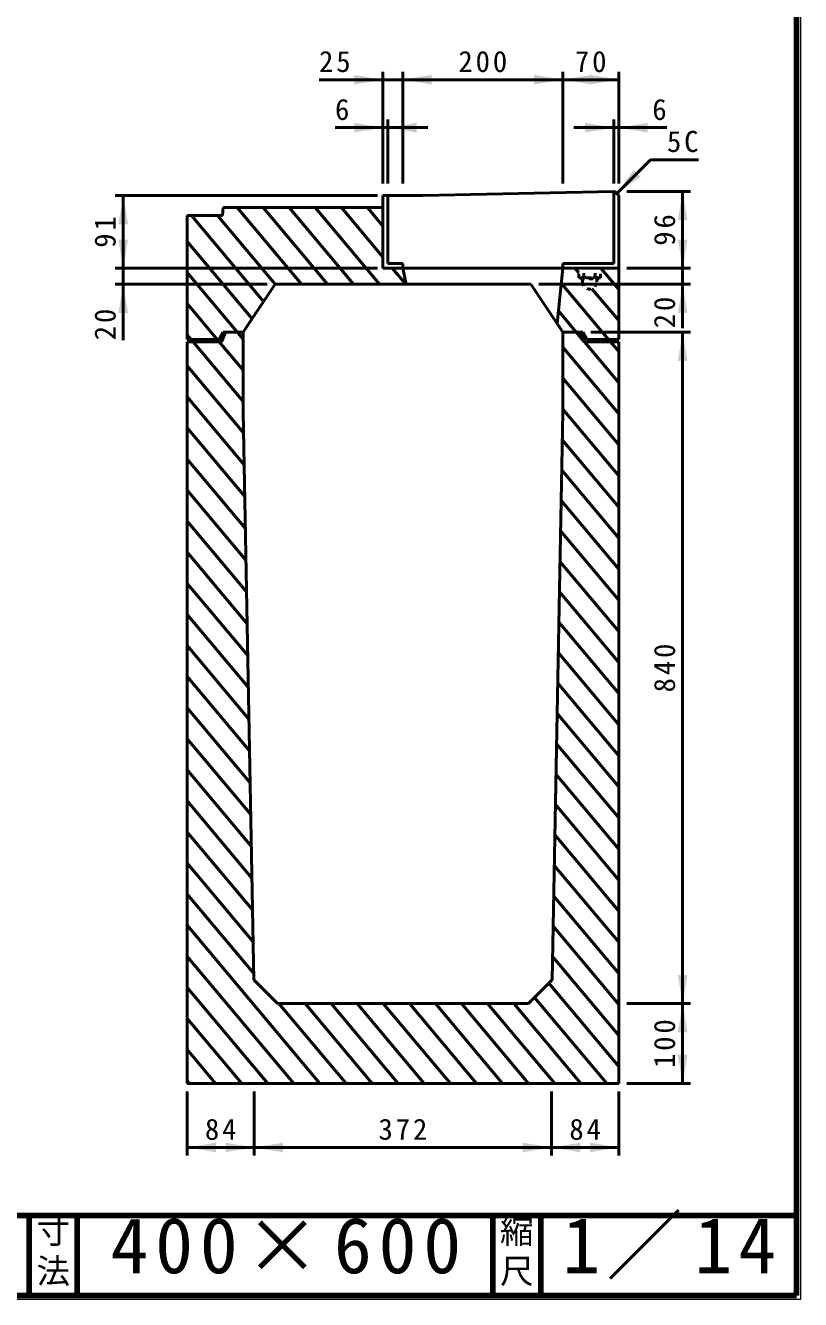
# Model space of a CAD drawing. Units: millimetres, scale not verified. Extents: x 100 to 4105, y 100 to 2870.
# Drawn here: x 3135 to 4105, y 100 to 1694 of the extents above; entities that cross this region are included whole.
import ezdxf
from ezdxf.enums import TextEntityAlignment as Align

# ---------------------------------------------------------------- set-up
doc = ezdxf.new("R2010")
doc.units = ezdxf.units.MM
doc.header["$LTSCALE"] = 5
doc.linetypes.add('USER2', pattern=[2.2, 1, -1.2])
doc.layers.add('V-nasSTD', color=7, linetype='Continuous', lineweight=35)
doc.styles.add('ＭＳ ゴシック', font='')
doc.styles.get('ＭＳ ゴシック').set_extended_font_data('MS Gothic')

msp = doc.modelspace()

# ---------------------------------------------------------------- hatches: boundary and pattern name
at = {"layer": 'V-nasSTD'}
for points in [[(3546.529, 1620.244), (3582.529, 1626.244), (3546.529, 1632.244)], [(3643.529, 1620.244), (3607.529, 1626.244), (3643.529, 1632.244)], [(3771.529, 1632.244), (3807.529, 1626.244), (3771.529, 1620.244)], [(3843.529, 1620.244), (3807.529, 1626.244), (3843.529, 1632.244)], [(3841.529, 1632.244), (3877.529, 1626.244), (3841.529, 1620.244)], [(3546.529, 1560.244), (3582.529, 1566.244), (3546.529, 1572.244)], [(3624.529, 1560.244), (3588.529, 1566.244), (3624.529, 1572.244)], [(3835.529, 1572.244), (3871.529, 1566.244), (3835.529, 1560.244)], [(3913.529, 1560.244), (3877.529, 1566.244), (3913.529, 1572.244)], [(3896.242, 1513.443), (3875.029, 1483.744), (3904.728, 1504.958)], [(3963.529, 1450.244), (3957.529, 1486.244), (3951.529, 1450.244)], [(3251.529, 1445.244), (3257.529, 1481.244), (3263.529, 1445.244)], [(3263.529, 1426.244), (3257.529, 1390.244), (3251.529, 1426.244)], [(3951.529, 1426.244), (3957.529, 1390.244), (3963.529, 1426.244)], [(3263.529, 1334.244), (3257.529, 1370.244), (3251.529, 1334.244)], [(3963.529, 1334.244), (3957.529, 1370.244), (3951.529, 1334.244)], [(3951.529, 1274.244), (3957.529, 1310.244), (3963.529, 1274.244)], [(3963.529, 506.244), (3957.529, 470.244), (3951.529, 506.244)], [(3951.529, 434.244), (3957.529, 470.244), (3963.529, 434.244)], [(3963.529, 406.244), (3957.529, 370.244), (3951.529, 406.244)], [(3373.529, 296.244), (3337.529, 290.244), (3373.529, 284.244)], [(3385.529, 284.244), (3421.529, 290.244), (3385.529, 296.244)], [(3457.529, 296.244), (3421.529, 290.244), (3457.529, 284.244)], [(3757.529, 284.244), (3793.529, 290.244), (3757.529, 296.244)], [(3829.529, 296.244), (3793.529, 290.244), (3829.529, 284.244)], [(3841.529, 284.244), (3877.529, 290.244), (3841.529, 296.244)]]:
    msp.add_hatch(color=256, dxfattribs=at).paths.add_polyline_path(points)

# ---------------------------------------------------------------- linework, layer by layer
at = {"layer": 'V-nasSTD', "lineweight": 100}
for p, q in [((4100, 105), (4100, 2865)), ((105, 205), (4100, 205)), ((3140, 205), (3140, 105)), ((3200, 205), (3200, 105)), ((3720, 205), (3720, 105)), ((3780, 205), (3780, 105)), ((105, 105), (4100, 105))]:
    msp.add_line(p, q, dxfattribs=at)
at = {"layer": 'V-nasSTD', "lineweight": 50}
for p, q in [((3502.529, 1626.244), (3582.529, 1626.244)), ((3582.529, 1496.244), (3582.529, 1636.244)), ((3607.529, 1626.244), (3582.529, 1626.244)), ((3607.529, 1496.244), (3607.529, 1636.244)), ((3807.529, 1626.244), (3607.529, 1626.244)), ((3807.529, 1496.244), (3807.529, 1636.244)), ((3877.529, 1626.244), (3807.529, 1626.244)), ((3877.529, 1496.244), (3877.529, 1636.244)), ((3522.529, 1566.244), (3582.529, 1566.244)), ((3582.529, 1566.244), (3588.529, 1566.244)), ((3588.529, 1496.244), (3588.529, 1576.244)), ((3638.529, 1566.244), (3588.529, 1566.244)), ((3821.529, 1566.244), (3871.529, 1566.244)), ((3871.529, 1496.244), (3871.529, 1576.244)), ((3871.529, 1566.244), (3877.529, 1566.244)), ((3937.529, 1566.244), (3877.529, 1566.244)), ((3917.456, 1526.171), (3875.029, 1483.744)), ((3917.456, 1526.171), (3977.456, 1526.171)), ((3632.529, 1481.244), (3871.529, 1486.244)), ((3871.529, 1486.244), (3871.529, 1396.244)), ((3871.529, 1486.244), (3872.529, 1486.244)), ((3872.529, 1486.244), (3877.529, 1481.244)), ((3887.529, 1486.244), (3967.529, 1486.244)), ((3957.529, 1390.244), (3957.529, 1486.244)), ((3575.529, 1481.244), (3247.529, 1481.244)), ((3257.529, 1390.244), (3257.529, 1481.244)), ((3582.529, 1481.244), (3632.529, 1481.244)), ((3582.529, 1481.244), (3582.529, 1390.244)), ((3588.529, 1481.244), (3588.529, 1396.244)), ((3877.529, 1390.244), (3877.529, 1481.244)), ((3877.529, 1481.244), (3877.529, 1390.244)), ((3337.529, 1456.244), (3381.529, 1456.244)), ((3337.529, 1301.244), (3337.529, 1456.244)), ((3433.212, 1348.769), (3343.029, 1456.244)), ((3375.664, 1456.244), (3447.827, 1370.244)), ((3382.529, 1466.244), (3381.529, 1456.244)), ((3582.529, 1466.244), (3382.529, 1466.244)), ((3480.462, 1370.244), (3399.909, 1466.244)), ((3432.544, 1466.244), (3513.097, 1370.244)), ((3545.733, 1370.244), (3465.179, 1466.244)), ((3497.814, 1466.244), (3578.368, 1370.244)), ((3582.529, 1404.178), (3530.449, 1466.244)), ((3563.085, 1466.244), (3582.529, 1443.071)), ((3582.529, 1390.244), (3582.529, 1466.244)), ((3582.529, 1390.244), (3582.529, 1466.244)), ((3418.763, 1327.095), (3337.529, 1423.906)), ((3575.529, 1390.244), (3247.529, 1390.244)), ((3257.529, 1370.244), (3257.529, 1390.244)), ((3582.529, 1390.244), (3607.529, 1390.244)), ((3588.529, 1396.244), (3607.529, 1396.244)), ((3611.003, 1370.244), (3594.221, 1390.244)), ((3607.529, 1396.244), (3607.529, 1390.244)), ((3807.529, 1390.244), (3607.529, 1390.244)), ((3607.529, 1390.244), (3611.429, 1370.244)), ((3807.529, 1390.244), (3800.359, 1321)), ((3871.529, 1396.244), (3807.529, 1396.244)), ((3807.529, 1396.244), (3807.529, 1390.244)), ((3877.529, 1390.244), (3807.529, 1390.244)), ((3877.529, 1390.244), (3807.529, 1390.244)), ((3877.529, 1390.244), (3807.529, 1390.244)), ((3822.667, 1390.244), (3827.529, 1384.45)), ((3877.529, 1363.756), (3855.302, 1390.244)), ((3877.529, 1301.244), (3877.529, 1390.244)), ((3877.529, 1310.244), (3877.529, 1390.244)), ((3877.529, 1310.244), (3877.529, 1390.244)), ((3877.529, 1310.244), (3877.529, 1390.244)), ((3887.529, 1390.244), (3967.529, 1390.244)), ((3957.529, 1370.244), (3957.529, 1390.244)), ((3407.682, 1301.408), (3337.529, 1385.013)), ((3864.712, 1301.244), (3805.607, 1371.683)), ((3437.529, 1370.244), (3247.529, 1370.244)), ((3257.529, 1300.244), (3257.529, 1370.244)), ((3447.529, 1370.244), (3407.529, 1310.244)), ((3447.529, 1370.244), (3414.7, 1321)), ((3447.529, 1370.244), (3767.529, 1370.244)), ((3767.529, 1370.244), (3807.529, 1310.244)), ((3777.529, 1370.244), (3967.529, 1370.244)), ((3877.529, 1324.862), (3844.047, 1364.765)), ((3957.529, 1315.244), (3957.529, 1370.244)), ((3375.184, 1301.244), (3337.529, 1346.12)), ((3834.465, 1298.398), (3802.022, 1337.062)), ((3342.549, 1301.244), (3337.529, 1307.227)), ((3377.529, 1301.244), (3382.529, 1310.244)), ((3377.529, 1301.244), (3382.529, 1310.244)), ((3377.529, 1301.244), (3382.529, 1310.244)), ((3377.529, 1301.244), (3382.529, 1310.244)), ((3377.529, 1301.244), (3382.529, 1310.244)), ((3385.529, 1310.244), (3380.529, 1298.244)), ((3385.529, 1310.244), (3380.529, 1298.244)), ((3385.529, 1310.244), (3380.529, 1298.244)), ((3385.529, 1310.244), (3380.529, 1298.244)), ((3385.529, 1310.244), (3380.529, 1298.244)), ((3382.529, 1310.244), (3407.529, 1310.244)), ((3382.529, 1310.244), (3385.529, 1310.244)), ((3382.529, 1310.244), (3385.529, 1310.244)), ((3382.529, 1310.244), (3385.529, 1310.244)), ((3382.529, 1310.244), (3385.529, 1310.244)), ((3407.529, 1310.244), (3385.529, 1310.244)), ((3407.529, 1310.244), (3414.7, 1321)), ((3407.529, 1310.244), (3414.7, 1321)), ((3407.529, 1310.244), (3414.7, 1321)), ((3407.529, 1310.244), (3414.7, 1321)), ((3407.529, 1210.244), (3407.529, 1310.244)), ((3800.359, 1321), (3807.529, 1310.244)), ((3832.529, 1310.244), (3807.529, 1310.244)), ((3807.529, 1310.244), (3829.529, 1310.244)), ((3807.529, 1210.244), (3807.529, 1310.244)), ((3829.529, 1310.244), (3834.529, 1298.244)), ((3834.529, 1298.244), (3829.529, 1310.244)), ((3829.529, 1310.244), (3832.529, 1310.244)), ((3834.529, 1298.244), (3829.529, 1310.244)), ((3829.529, 1310.244), (3832.529, 1310.244)), ((3834.529, 1298.244), (3829.529, 1310.244)), ((3829.529, 1310.244), (3832.529, 1310.244)), ((3834.529, 1298.244), (3829.529, 1310.244)), ((3829.529, 1310.244), (3832.529, 1310.244)), ((3837.529, 1301.244), (3832.529, 1310.244)), ((3832.529, 1310.244), (3837.529, 1301.244)), ((3832.529, 1310.244), (3837.529, 1301.244)), ((3832.529, 1310.244), (3837.529, 1301.244)), ((3832.529, 1310.244), (3837.529, 1301.244)), ((3842.529, 1310.244), (3967.529, 1310.244)), ((3877.529, 1301.244), (3877.529, 1310.244)), ((3877.529, 1301.244), (3877.529, 1310.244)), ((3877.529, 1301.244), (3877.529, 1310.244)), ((3957.529, 470.244), (3957.529, 1310.244)), ((3337.529, 1301.244), (3377.529, 1301.244)), ((3337.529, 1301.244), (3377.529, 1301.244)), ((3337.529, 1301.244), (3377.529, 1301.244)), ((3337.529, 1301.244), (3377.529, 1301.244)), ((3337.529, 1301.244), (3377.529, 1301.244)), ((3380.529, 1298.244), (3337.529, 1298.244)), ((3337.529, 370.244), (3337.529, 1298.244)), ((3380.529, 1298.244), (3337.529, 1298.244)), ((3380.529, 1298.244), (3337.529, 1298.244)), ((3380.529, 1298.244), (3337.529, 1298.244)), ((3337.529, 1298.244), (3337.529, 370.244)), ((3380.529, 1298.244), (3337.529, 1298.244)), ((3337.529, 1298.244), (3337.529, 370.244)), ((3407.529, 1223.804), (3345.066, 1298.244)), ((3407.529, 1262.697), (3377.701, 1298.244)), ((3877.529, 1208.183), (3807.529, 1291.606)), ((3834.529, 1298.244), (3877.529, 1298.244)), ((3877.529, 1298.244), (3834.529, 1298.244)), ((3877.529, 1298.244), (3834.529, 1298.244)), ((3877.529, 1298.244), (3834.529, 1298.244)), ((3877.529, 1298.244), (3834.529, 1298.244)), ((3877.529, 1247.076), (3834.594, 1298.244)), ((3877.529, 1301.244), (3837.529, 1301.244)), ((3837.529, 1301.244), (3877.529, 1301.244)), ((3837.529, 1301.244), (3877.529, 1301.244)), ((3837.529, 1301.244), (3877.529, 1301.244)), ((3837.529, 1301.244), (3877.529, 1301.244)), ((3877.529, 1285.969), (3867.229, 1298.244)), ((3877.529, 370.244), (3877.529, 1298.244)), ((3877.529, 370.244), (3877.529, 1298.244)), ((3877.529, 370.244), (3877.529, 1298.244)), ((3408.019, 1184.327), (3337.529, 1268.334)), ((3877.529, 1169.29), (3807.529, 1252.713)), ((3408.772, 1144.536), (3337.529, 1229.441)), ((3877.529, 1130.397), (3807.529, 1213.82)), ((3407.529, 1210.244), (3420.97, 499.804)), ((3794.088, 499.804), (3807.529, 1210.244)), ((3409.525, 1104.746), (3337.529, 1190.548)), ((3877.529, 1091.504), (3806.876, 1175.705)), ((3410.278, 1064.956), (3337.529, 1151.654)), ((3877.529, 1052.611), (3806.156, 1137.67)), ((3411.031, 1025.166), (3337.529, 1112.761)), ((3877.529, 1013.718), (3805.437, 1099.634)), ((3411.783, 985.375), (3337.529, 1073.868)), ((3877.529, 974.825), (3804.717, 1061.599)), ((3412.536, 945.585), (3337.529, 1034.975)), ((3877.529, 935.932), (3803.997, 1023.563)), ((3413.289, 905.795), (3337.529, 996.082)), ((3877.529, 897.038), (3803.278, 985.528)), ((3414.042, 866.005), (3337.529, 957.189)), ((3877.529, 858.145), (3802.558, 947.492)), ((3414.795, 826.214), (3337.529, 918.296)), ((3877.529, 819.252), (3801.839, 909.457)), ((3415.547, 786.424), (3337.529, 879.403)), ((3877.529, 780.359), (3801.119, 871.421)), ((3416.3, 746.634), (3337.529, 840.51)), ((3877.529, 741.466), (3800.399, 833.386)), ((3417.053, 706.844), (3337.529, 801.617)), ((3877.529, 702.573), (3799.68, 795.35)), ((3417.806, 667.054), (3337.529, 762.723)), ((3877.529, 663.68), (3798.96, 757.315)), ((3418.559, 627.263), (3337.529, 723.83)), ((3877.529, 624.787), (3798.241, 719.279)), ((3419.311, 587.473), (3337.529, 684.937)), ((3877.529, 585.894), (3797.521, 681.244)), ((3420.064, 547.683), (3337.529, 646.044)), ((3877.529, 547.001), (3796.801, 643.208)), ((3420.817, 507.893), (3337.529, 607.151)), ((3877.529, 508.107), (3796.082, 605.173)), ((3503.682, 370.244), (3337.529, 568.258)), ((3877.529, 469.214), (3795.362, 567.137)), ((3471.047, 370.244), (3337.529, 529.365)), ((3877.529, 430.321), (3794.643, 529.102)), ((3420.97, 499.804), (3450.529, 470.244)), ((3764.529, 470.244), (3794.088, 499.804)), ((3877.529, 391.428), (3790.012, 495.727)), ((3438.412, 370.244), (3337.529, 490.472)), ((3450.529, 470.244), (3764.529, 470.244)), ((3536.317, 370.244), (3452.408, 470.244)), ((3568.953, 370.244), (3485.043, 470.244)), ((3601.588, 370.244), (3517.678, 470.244)), ((3634.223, 370.244), (3550.313, 470.244)), ((3666.858, 370.244), (3582.948, 470.244)), ((3699.493, 370.244), (3615.583, 470.244)), ((3732.129, 370.244), (3648.219, 470.244)), ((3764.764, 370.244), (3680.854, 470.244)), ((3797.399, 370.244), (3713.489, 470.244)), ((3830.034, 370.244), (3746.124, 470.244)), ((3862.669, 370.244), (3772.267, 477.982)), ((3887.529, 470.244), (3967.529, 470.244)), ((3957.529, 370.244), (3957.529, 470.244)), ((3405.777, 370.244), (3337.529, 451.579)), ((3373.142, 370.244), (3337.529, 412.686)), ((3340.506, 370.244), (3337.529, 373.793)), ((3337.529, 370.244), (3877.529, 370.244)), ((3337.529, 370.244), (3877.529, 370.244)), ((3337.529, 370.244), (3877.529, 370.244)), ((3337.529, 370.244), (3877.529, 370.244)), ((3887.529, 370.244), (3967.529, 370.244)), ((3337.529, 360.244), (3337.529, 280.244)), ((3421.529, 360.244), (3421.529, 280.244)), ((3793.529, 360.244), (3793.529, 280.244)), ((3877.529, 360.244), (3877.529, 280.244)), ((3337.529, 290.244), (3421.529, 290.244)), ((3421.529, 290.244), (3793.529, 290.244)), ((3793.529, 290.244), (3877.529, 290.244))]:
    msp.add_line(p, q, dxfattribs=at)
at = {"layer": 'V-nasSTD', "linetype": 'USER2', "lineweight": 50}
for p, q in [((3827.529, 1378.244), (3827.529, 1390.244)), ((3834.029, 1379.244), (3834.029, 1390.244)), ((3848.029, 1379.244), (3848.029, 1390.244)), ((3854.529, 1378.244), (3854.529, 1390.244)), ((3827.529, 1378.244), (3854.529, 1378.244)), ((3829.529, 1377.244), (3829.329, 1378.244)), ((3829.529, 1377.244), (3852.529, 1377.244)), ((3832.029, 1373.244), (3832.029, 1377.244)), ((3850.029, 1373.244), (3850.029, 1377.244)), ((3852.529, 1377.244), (3852.729, 1378.244))]:
    msp.add_line(p, q, dxfattribs=at)
at = {"layer": 'V-nasSTD', "lineweight": 13}
msp.add_lwpolyline([(100, 100), (100, 2870), (4105, 2870), (4105, 100)], close=True, dxfattribs=at)
at = {"layer": 'V-nasSTD', "linetype": 'USER2', "lineweight": 50}
for centre, radius, start, end in [((3827.029, 1403.244), 25, 271.14576, 286.2602), ((3841.029, 1373.244), 9, 180, 0), ((3841.029, 1403.244), 25, 253.7398, 286.2602), ((3855.029, 1403.244), 25, 253.7398, 268.85424)]:
    msp.add_arc(centre, radius, start, end, dxfattribs=at)

# ---------------------------------------------------------------- texts
at = {"layer": 'V-nasSTD', "style": 'ＭＳ ゴシック'}
for s, height, p in [('6', 26.39, (3522.529, 1602.244)), ('6', 26.39, (3919.529, 1602.244)), ('寸', 30.79, (3148.982, 200.999)), ('縮', 30.79, (3728.982, 200.999)), ('法', 30.79, (3148.976, 151.01)), ('尺', 30.79, (3728.976, 151.01))]:
    msp.add_text(s, height=height, dxfattribs=at).set_placement(p, align=Align.TOP_LEFT)
at = {"layer": 'V-nasSTD', "attachment_point": 1, "style": 'ＭＳ ゴシック'}
for s, insert, char_height in [('\\T1.2;25', (3502.529, 1662.244), 26.39), ('\\T1.2;200', (3676.929, 1662.244), 26.39), ('\\T1.2;70', (3822.729, 1662.244), 26.39), ('\\T1.2;5C', (3937.856, 1562.171), 26.39), ('\\T1.2;84', (3359.729, 326.244), 26.39), ('\\T1.2;372', (3576.929, 326.244), 26.39), ('\\T1.2;84', (3815.729, 326.244), 26.39), ('\\T1.16;1／14', (3807.033, 202.582), 69.65), ('\\T1.18;400×600', (3241.581, 202.508), 69.65)]:
    msp.add_mtext(s, dxfattribs=dict(at, insert=insert, char_height=char_height))
at = {"layer": 'V-nasSTD', "char_height": 26.39, "attachment_point": 1, "rotation": 90, "style": 'ＭＳ ゴシック'}
for s, insert in [('\\T1.2;91', (3221.529, 1415.944)), ('\\T1.2;96', (3921.529, 1418.444)), ('\\T1.2;20', (3921.529, 1315.244)), ('\\T1.2;20', (3221.529, 1300.244)), ('\\T1.2;840', (3921.529, 859.644)), ('\\T1.2;100', (3921.529, 389.644))]:
    msp.add_mtext(s, dxfattribs=dict(at, insert=insert))

doc.saveas('drawing.dxf')
